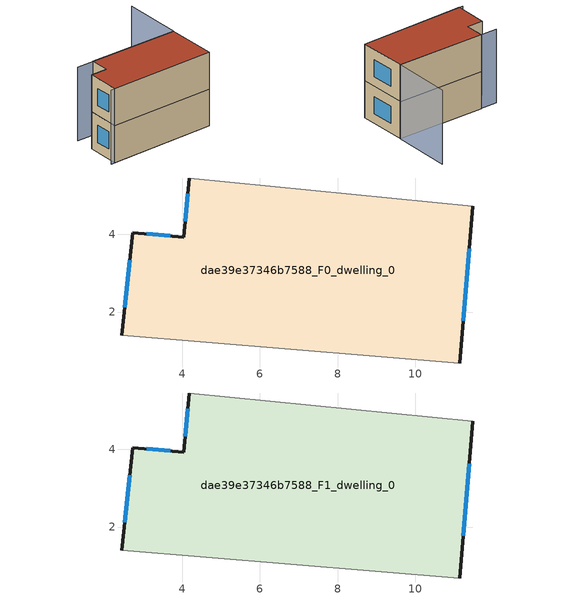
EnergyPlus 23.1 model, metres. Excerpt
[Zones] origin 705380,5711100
dae39e37346b7588_F0_dwelling_0
 floor ground (EU_floor_Construction): 11.48,4.72 11.14,0.69 2.45,1.41 2.73,4.04 4.04,3.93 4.19,5.45 z0
 wall outside (EU_wall_Construction): 11.14,0.69 11.48,4.72 / 4.19,5.45 4.04,3.93 2.73,4.04 2.45,1.41 z0:3
 wall adiabatic (EU_wall_Construction): 11.48,4.72 4.19,5.45 / 2.45,1.41 11.14,0.69 z0:3
 window (EU_Window_Construction): 11.23,1.78 11.39,3.63 / 2.65,3.33 2.52,2.12 / 3.69,3.96 3.08,4.01 / 4.15,5.04 4.08,4.34 z0.81:2.19
dae39e37346b7588_F1_dwelling_0
 floor to dae39e37346b7588_F0_dwelling_0 (EU_floor_Construction): 11.48,4.72 11.14,0.69 2.45,1.41 2.73,4.04 4.04,3.93 4.19,5.45 z3
 wall outside (EU_wall_Construction): 11.14,0.69 11.48,4.72 / 4.19,5.45 4.04,3.93 2.73,4.04 2.45,1.41 z3:6
 wall adiabatic (EU_wall_Construction): 11.48,4.72 4.19,5.45 / 2.45,1.41 11.14,0.69 z3:6
 window (EU_Window_Construction): 11.23,1.78 11.39,3.63 / 2.65,3.33 2.52,2.12 / 3.69,3.96 3.08,4.01 / 4.15,5.04 4.08,4.34 z3.81:5.19
 roof outside (EU_roof_Construction): 11.14,0.69 11.48,4.72 4.19,5.45 4.04,3.93 2.73,4.04 2.45,1.41 z6
shading: 2.13,1.43 11.14,0.69 / 11.98,9.52 11.5,4.72 / 11.5,4.72 2.81,5.58 z0:6
[Building]
EU S2 Campaign: North Axis=0; Terrain=City; Solar Distribution=FullExterior
[Site:Location]
London: Latitude=51.5; Longitude=-0.5; Time Zone=0; Elevation=25
[SizingPeriod:WeatherFileDays]
AnnualSizingPeriod: Begin Month=1; Begin Day of Month=1; End Month=12; End Day of Month=31; Day of Week for Start Day=Monday; Use Weather File Daylight Saving Period=No; Use Weather File Rain and Snow Indicators=No
[MATERIAL]
EU_InternalMass_Material: Roughness=MediumRough; Thickness=0.1; Conductivity=1; Density=1800; Specific Heat=900; Thermal Absorptance=0.9; Solar Absorptance=0.7; Visible Absorptance=0.7
[MATERIAL:NOMASS] Roughness=MediumRough; Thermal Absorptance=0.9; Solar Absorptance=0.7; Visible Absorptance=0.7
Name | Thermal Resistance
EU_wall_NoMass | 0.555556
EU_roof_NoMass | 0.510204
EU_floor_NoMass | 1.68919
[WINDOWMATERIAL:SIMPLEGLAZINGSYSTEM]
EU_Window_SimpleGlazing: UFactor=3.96; Solar Heat Gain Coefficient=0.85; Visible Transmittance=0.85
[CONSTRUCTION]
EU_wall_Construction: EU_wall_NoMass
EU_roof_Construction: EU_roof_NoMass
EU_floor_Construction: EU_floor_NoMass
EU_Window_Construction: EU_Window_SimpleGlazing
EU_InternalMass_Construction: EU_InternalMass_Material
[ZONE] Type=1; Multiplier=1; Ceiling Height=autocalculate; Floor Area=autocalculate; Part of Total Floor Area=Yes
Name | Volume
dae39e37346b7588_F0_dwelling_0 | 101.274
dae39e37346b7588_F1_dwelling_0 | 101.273
[INTERNALMASS] Construction=EU_InternalMass_Construction; Surface Area=33.7581
Name | Zone or ZoneList
dae39e37346b7588_F0_dwelling_0_EU_InternalMass | dae39e37346b7588_F0_dwelling_0
dae39e37346b7588_F1_dwelling_0_EU_InternalMass | dae39e37346b7588_F1_dwelling_0
[OTHEREQUIPMENT] Fuel Type=Electricity; Design Level Calculation Method=Watts/Area; Power per Zone Floor Area=1; Fraction Latent=0; Fraction Radiant=0; Fraction Lost=0; Carbon Dioxide Generation Rate=0; EndUse Subcategory=EU_Step8_InternalGains
Name | Zone or ZoneList or Space or SpaceList | Schedule
EU_Step8_InternalGain_dae39e37346b7588_F0_dwelling_0_f000 | dae39e37346b7588_F0_dwelling_0 | EU_Step8_GainSchedule_dae39e37346b7588_F0_dwelling_0_f000
EU_Step8_InternalGain_dae39e37346b7588_F1_dwelling_0_f000 | dae39e37346b7588_F1_dwelling_0 | EU_Step8_GainSchedule_dae39e37346b7588_F1_dwelling_0_f000
[ZONEVENTILATION:DESIGNFLOWRATE] Schedule=EU_AlwaysOn; Design Flow Rate Calculation Method=AirChanges/Hour; Air Changes per Hour=0.48; Ventilation Type=Natural; Fan Pressure Rise=0; Fan Total Efficiency=1; Constant Term Coefficient=1; Temperature Term Coefficient=0; Velocity Term Coefficient=0; Velocity Squared Term Coefficient=0; Minimum Indoor Temperature=-100; Maximum Indoor Temperature=100; Delta Temperature=-100; Minimum Outdoor Temperature=-100; Maximum Outdoor Temperature=100; Maximum Wind Speed=40
Name | Zone or ZoneList or Space or SpaceList
EU_ConstantAir_dae39e37346b7588_F0_dwelling_0 | dae39e37346b7588_F0_dwelling_0
EU_ConstantAir_dae39e37346b7588_F1_dwelling_0 | dae39e37346b7588_F1_dwelling_0
[HVACTEMPLATE:THERMOSTAT] Constant Heating Setpoint=20; Constant Cooling Setpoint=50
EU_HeatOnly_dae39e37346b7588_F0_dwelling_0; EU_HeatOnly_dae39e37346b7588_F1_dwelling_0
[HVACTEMPLATE:ZONE:IDEALLOADSAIRSYSTEM] System Availability Schedule=EU_AlwaysOn; Maximum Heating Supply Air Temperature=50; Minimum Cooling Supply Air Temperature=13; Maximum Heating Supply Air Humidity Ratio=0.0156; Minimum Cooling Supply Air Humidity Ratio=0.0077; Heating Limit=NoLimit; Cooling Limit=NoLimit; Heating Availability Schedule=EU_AlwaysOn; Cooling Availability Schedule=EU_CoolingOff; Dehumidification Control Type=ConstantSensibleHeatRatio; Cooling Sensible Heat Ratio=0.7; Dehumidification Setpoint=60; Humidification Control Type=None; Humidification Setpoint=30; Outdoor Air Method=None; Outdoor Air Flow Rate per Person=0.00944; Outdoor Air Flow Rate per Zone Floor Area=0; Outdoor Air Flow Rate per Zone=0; Demand Controlled Ventilation Type=None; Outdoor Air Economizer Type=NoEconomizer; Heat Recovery Type=None; Sensible Heat Recovery Effectiveness=0.7; Latent Heat Recovery Effectiveness=0.65
Name | Template Thermostat
dae39e37346b7588_F0_dwelling_0 | EU_HeatOnly_dae39e37346b7588_F0_dwelling_0
dae39e37346b7588_F1_dwelling_0 | EU_HeatOnly_dae39e37346b7588_F1_dwelling_0
[SIZING:ZONE] Zone Cooling Design Supply Air Temperature Input Method=SupplyAirTemperature; Zone Cooling Design Supply Air Temperature=13; Zone Heating Design Supply Air Temperature Input Method=SupplyAirTemperature; Zone Heating Design Supply Air Temperature=50; Zone Cooling Design Supply Air Humidity Ratio=0.008; Zone Heating Design Supply Air Humidity Ratio=0.008; Cooling Design Air Flow Method=DesignDay; Cooling Design Air Flow Rate=0; Cooling Minimum Air Flow per Zone Floor Area=0.000762; Cooling Minimum Air Flow=0; Cooling Minimum Air Flow Fraction=0.2; Heating Design Air Flow Method=DesignDay; Heating Design Air Flow Rate=0; Heating Maximum Air Flow per Zone Floor Area=0.002032; Heating Maximum Air Flow=0.141576; Heating Maximum Air Flow Fraction=0.3; Account for Dedicated Outdoor Air System=No; Dedicated Outdoor Air System Control Strategy=NeutralSupplyAir; Dedicated Outdoor Air Low Setpoint Temperature for Design=autosize; Dedicated Outdoor Air High Setpoint Temperature for Design=autosize; Zone Load Sizing Method=Sensible Load Only No Latent Load; Zone Latent Cooling Design Supply Air Humidity Ratio Input Method=HumidityRatioDifference; Zone Cooling Design Supply Air Humidity Ratio Difference=0.005; Zone Latent Heating Design Supply Air Humidity Ratio Input Method=HumidityRatioDifference; Zone Humidification Design Supply Air Humidity Ratio Difference=0.005
dae39e37346b7588_F0_dwelling_0; dae39e37346b7588_F1_dwelling_0
[SCHEDULE:CONSTANT]
Name | Hourly Value
EU_AlwaysOn | 1
EU_CoolingOff | 0
[SCHEDULE:FILE] Column Number=1; Rows to Skip at Top=0; Number of Hours of Data=8760; Column Separator=Comma; Interpolate to Timestep=No; Minutes per Item=60; Adjust Schedule for Daylight Savings=Yes
Name | File
EU_Step8_GainSchedule_dae39e37346b7588_F0_dwelling_0_f000 | ../../schedules/dae39e37346b7588/dae39e37346b7588_F0_dwelling_0_f000_gain.csv
EU_Step8_GainSchedule_dae39e37346b7588_F1_dwelling_0_f000 | ../../schedules/dae39e37346b7588/dae39e37346b7588_F1_dwelling_0_f000_gain.csv
